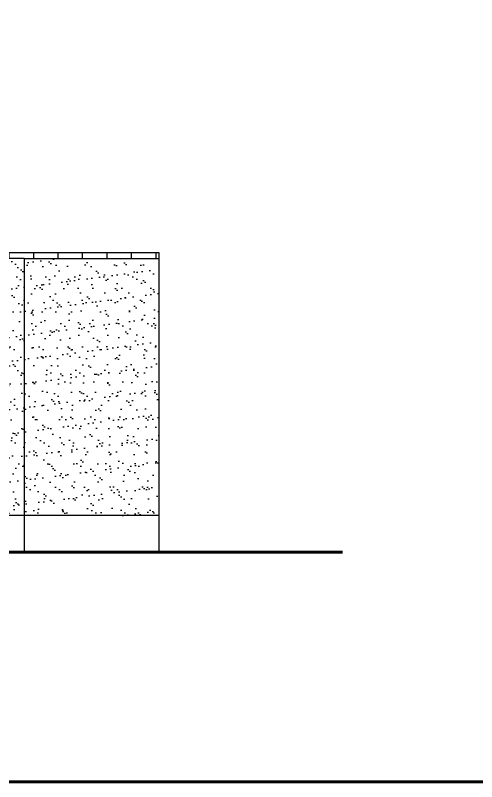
# Model space of a CAD drawing. Header units: millimetres. Extents: x -249630 to 95394, y -188036 to 109963.
# Drawn here: x -86174 to -81461, y -25396 to -17566 of the extents above; entities that cross this region are included whole.
import ezdxf

# ---------------------------------------------------------------- set-up
doc = ezdxf.new("R2010")
doc.units = ezdxf.units.MM
for name, color, linetype in [('04', 4, 'Continuous'), ('Layer1', 2, 'Continuous'), ('Layer2', 8, 'Continuous'), ('Layer3', 3, 'Continuous'), ('VEREDA', 1, 'Continuous')]:
    doc.layers.add(name, color=color, linetype=linetype)
doc.layers.add('MUROS', color=6, linetype='Continuous', lineweight=60)

msp = doc.modelspace()

# ---------------------------------------------------------------- hatches: boundary and pattern name
at = {"layer": 'Layer1'}
h = msp.add_hatch(dxfattribs=at)
h.set_pattern_fill('_USER', color=256, scale=250, angle=90, style=0, pattern_type=0)
h.set_pattern_definition([(90, (-197986.26, -218562.96), (-250, 2e-14), [])])
h.paths.add_polyline_path([(-84707.461, -20051.901), (-84707.461, -19989.401), (-86270.046, -19989.401), (-86270.046, -20051.901), (-86082.461, -20051.901)])
at = {"layer": 'Layer2'}
h = msp.add_hatch(dxfattribs=at)
h.set_pattern_fill('AR-SAND', color=256, scale=3.75, style=0)
h.set_pattern_definition([(37.5, (-230894.77, -222643.12), (-6.00012, 183.52996), [0, -144.78, 0, -161.925, 0, -154.78125]), (7.5, (-230894.77, -222643.12), (168.57123, 268.80941), [0, -78.105, 0, -130.4925, 0, -50.00625]), (327.5, (-231011.93, -222643.12), (296.62214, 0.53894), [0, -47.625, 0, -171.45, 0, -223.8375]), (317.5, (-231011.93, -222643.12), (286.33367, 83.5985), [0, -23.8125, 0, -112.395, 0, -128.5875])])
h.paths.add_polyline_path([(-86082.461, -22676.901), (-84707.461, -22676.901), (-84707.461, -20051.901), (-86082.461, -20051.901)])
h.paths.add_polyline_path([(-86082.461, -20051.901), (-86270.046, -20051.901), (-86957.461, -20051.901), (-86957.461, -22676.901), (-86082.461, -22676.901)])

# ---------------------------------------------------------------- linework, layer by layer
at = {"layer": '04'}
msp.add_lwpolyline([(-86082.461, -20051.901), (-86270.046, -20051.901)], dxfattribs=at)
at = {"layer": 'Layer1'}
msp.add_lwpolyline([(-84707.461, -20051.901), (-84707.461, -23051.901)], dxfattribs=at)
at = {"layer": 'Layer2'}
for points in [[(-86082.461, -20051.901), (-86082.461, -23051.901)], [(-84707.461, -22676.901), (-86957.461, -22676.901)]]:
    msp.add_lwpolyline(points, dxfattribs=at)
at = {"layer": 'Layer3'}
msp.add_lwpolyline([(-86082.461, -20051.901), (-84707.461, -20051.901)], dxfattribs=at)
at = {"layer": 'MUROS'}
msp.add_lwpolyline([(-100852.68, -25395.954), (-44521.546, -25395.954), (-44521.546, 12104.046), (-100852.68, 12104.046)], close=True, dxfattribs=at)
for points in [[(-84707.461, -23051.901), (-97457.461, -23051.901)], [(-84707.461, -23051.901), (-82832.461, -23051.901)]]:
    msp.add_lwpolyline(points, dxfattribs=at)
at = {"layer": 'VEREDA'}
for points in [[(-86270.046, -19989.401), (-84707.461, -19989.401)], [(-84707.461, -19989.401), (-84707.461, -20051.901)]]:
    msp.add_lwpolyline(points, dxfattribs=at)

doc.saveas('drawing.dxf')
